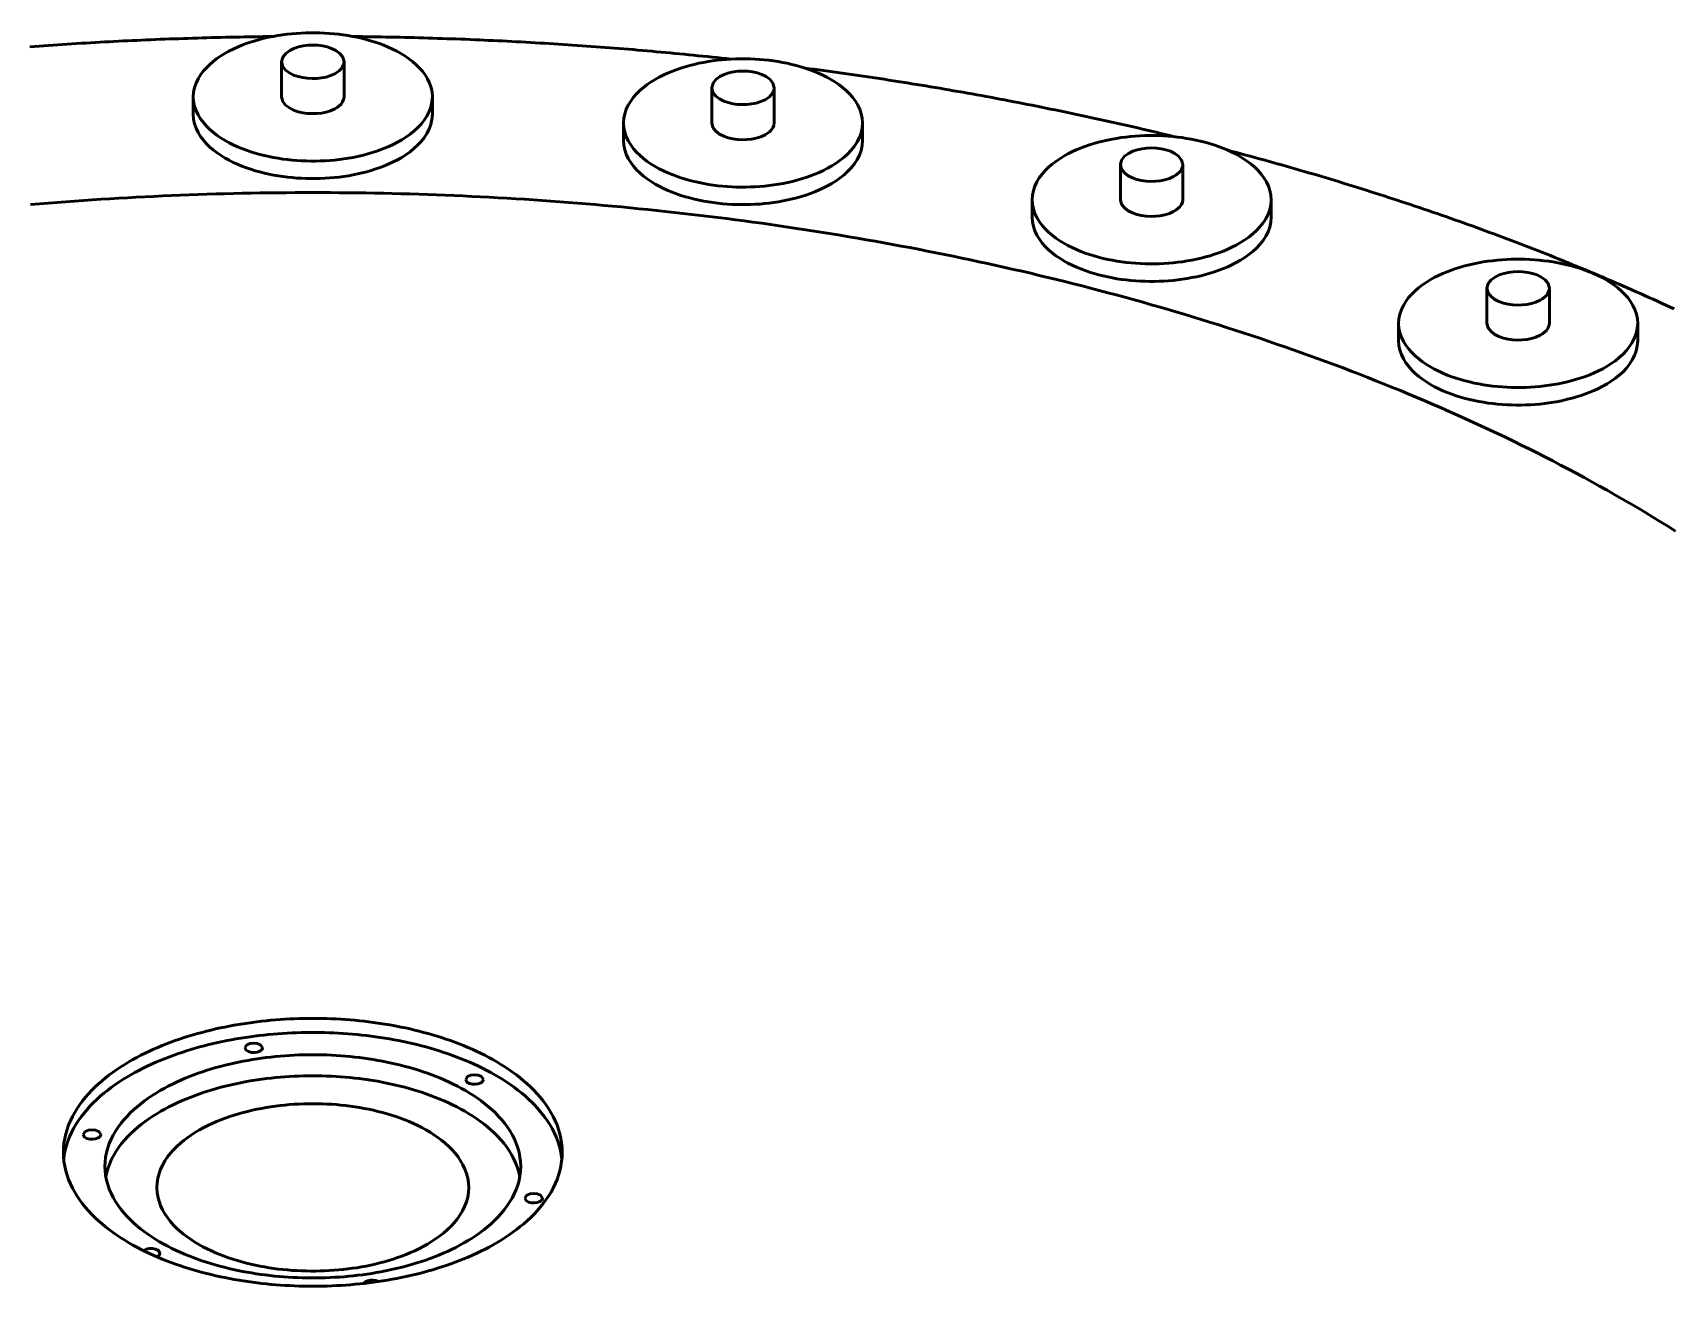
# Model space of a CAD drawing. Header units: millimetres. Extents: x 0 to 841, y 0 to 594.
# Drawn here: x 729.76 to 772.11, y 277.6 to 310 of the extents above; entities that cross this region are included whole.
import ezdxf

# ---------------------------------------------------------------- set-up
doc = ezdxf.new("R2010")
doc.units = ezdxf.units.MM
doc.layers.add('VIS', color=7, linetype='CONTINUOUS', lineweight=50)

msp = doc.modelspace()

# ---------------------------------------------------------------- linework, layer by layer
at = {"layer": 'VIS'}
for points in [[(735.953, 309.907), (735.832, 309.905), (735.712, 309.904), (735.591, 309.902), (735.47, 309.901), (735.35, 309.899), (735.229, 309.897), (735.108, 309.894), (734.988, 309.892), (734.867, 309.89), (734.746, 309.887), (734.626, 309.884), (734.505, 309.881), (734.384, 309.878), (734.264, 309.875), (734.143, 309.871), (734.022, 309.868), (733.902, 309.864), (733.781, 309.86), (733.661, 309.857), (733.54, 309.852), (733.419, 309.848), (733.299, 309.844), (733.178, 309.839), (733.058, 309.835), (732.937, 309.83), (732.816, 309.825), (732.696, 309.82), (732.575, 309.814), (732.455, 309.809), (732.334, 309.803), (732.214, 309.798), (732.093, 309.792), (731.973, 309.786), (731.852, 309.78), (731.732, 309.773), (731.611, 309.767), (731.491, 309.76), (731.37, 309.753), (731.25, 309.747), (731.129, 309.74), (731.009, 309.732), (730.888, 309.725), (730.768, 309.718), (730.647, 309.71), (730.527, 309.702), (730.406, 309.694), (730.286, 309.686), (730.166, 309.678), (730.045, 309.67), (729.925, 309.661), (729.805, 309.652), (729.684, 309.644)], [(740.09, 308.346), (740.081, 308.467), (740.057, 308.586), (740.018, 308.7), (739.967, 308.81), (739.904, 308.913), (739.831, 309.01), (739.751, 309.101), (739.665, 309.186), (739.573, 309.264), (739.477, 309.338), (739.377, 309.406), (739.273, 309.469), (739.168, 309.528), (739.059, 309.583), (738.949, 309.633), (738.838, 309.68), (738.724, 309.723), (738.61, 309.762), (738.494, 309.798), (738.378, 309.831), (738.26, 309.861), (738.142, 309.887), (738.024, 309.911), (737.904, 309.932), (737.785, 309.951), (737.665, 309.966), (737.544, 309.979), (737.423, 309.989), (737.303, 309.997), (737.182, 310.002), (737.061, 310.005), (736.939, 310.005), (736.818, 310.002), (736.697, 309.997), (736.577, 309.989), (736.456, 309.979), (736.335, 309.966), (736.215, 309.951), (736.096, 309.932), (735.976, 309.911), (735.858, 309.887), (735.74, 309.861), (735.622, 309.831), (735.506, 309.798), (735.39, 309.762), (735.276, 309.723), (735.162, 309.68), (735.051, 309.633), (734.941, 309.583), (734.832, 309.528), (734.727, 309.469), (734.623, 309.406), (734.523, 309.338), (734.427, 309.264), (734.335, 309.186), (734.249, 309.101), (734.169, 309.01), (734.096, 308.913), (734.033, 308.81), (733.982, 308.7), (733.943, 308.586), (733.919, 308.467), (733.91, 308.346)], [(737.806, 309.253), (737.775, 309.372), (737.698, 309.469), (737.598, 309.543), (737.487, 309.598), (737.369, 309.638), (737.248, 309.665), (737.124, 309.68), (737, 309.686), (736.876, 309.68), (736.752, 309.665), (736.631, 309.638), (736.513, 309.598), (736.402, 309.543), (736.302, 309.469), (736.225, 309.372), (736.194, 309.253)], [(747.801, 309.323), (747.681, 309.337), (747.561, 309.35), (747.441, 309.362), (747.321, 309.375), (747.201, 309.388), (747.081, 309.4), (746.961, 309.412), (746.84, 309.424), (746.72, 309.436), (746.6, 309.448), (746.48, 309.46), (746.36, 309.471), (746.24, 309.483), (746.12, 309.494), (746, 309.505), (745.879, 309.516), (745.759, 309.526), (745.639, 309.537), (745.519, 309.547), (745.398, 309.558), (745.278, 309.568), (745.158, 309.578), (745.038, 309.588), (744.917, 309.597), (744.797, 309.607), (744.677, 309.616), (744.556, 309.626), (744.436, 309.635), (744.316, 309.644), (744.195, 309.652), (744.075, 309.661), (743.955, 309.67), (743.834, 309.678), (743.714, 309.686), (743.594, 309.694), (743.473, 309.702), (743.353, 309.71), (743.232, 309.718), (743.112, 309.725), (742.991, 309.732), (742.871, 309.74), (742.75, 309.747), (742.63, 309.753), (742.509, 309.76), (742.389, 309.767), (742.268, 309.773), (742.148, 309.78), (742.027, 309.786), (741.907, 309.792), (741.786, 309.798), (741.666, 309.803), (741.545, 309.809), (741.425, 309.814), (741.304, 309.82), (741.184, 309.825), (741.063, 309.83), (740.942, 309.835), (740.822, 309.839), (740.701, 309.844), (740.581, 309.848), (740.46, 309.852), (740.339, 309.857), (740.219, 309.86), (740.098, 309.864), (739.978, 309.868), (739.857, 309.871), (739.736, 309.875), (739.616, 309.878), (739.495, 309.881), (739.374, 309.884), (739.254, 309.887), (739.133, 309.89), (739.012, 309.892), (738.892, 309.894), (738.771, 309.897), (738.65, 309.899), (738.53, 309.901), (738.409, 309.902), (738.288, 309.904), (738.168, 309.905), (738.047, 309.907)], [(736.194, 309.253), (736.224, 309.136), (736.298, 309.04), (736.395, 308.967), (736.504, 308.912), (736.619, 308.871), (736.738, 308.844), (736.858, 308.827), (736.98, 308.82), (737.102, 308.824), (737.223, 308.837), (737.342, 308.861), (737.459, 308.897), (737.57, 308.947)], [(736.194, 309.253), (736.194, 308.346)], [(737.57, 308.947), (737.628, 308.982), (737.682, 309.022), (737.73, 309.069), (737.77, 309.124), (737.796, 309.186), (737.806, 309.253)], [(737.806, 309.253), (737.806, 308.346)], [(751.209, 307.674), (751.201, 307.794), (751.177, 307.913), (751.138, 308.027), (751.086, 308.137), (751.023, 308.24), (750.951, 308.337), (750.871, 308.428), (750.784, 308.513), (750.693, 308.592), (750.596, 308.665), (750.496, 308.733), (750.393, 308.797), (750.287, 308.856), (750.179, 308.91), (750.069, 308.96), (749.957, 309.007), (749.844, 309.05), (749.729, 309.089), (749.614, 309.125), (749.497, 309.158), (749.38, 309.188), (749.262, 309.215), (749.143, 309.239), (749.024, 309.26), (748.904, 309.278), (748.784, 309.294), (748.664, 309.306), (748.543, 309.317), (748.422, 309.324), (748.301, 309.329), (748.18, 309.332), (748.059, 309.332), (747.938, 309.329), (747.817, 309.324), (747.696, 309.317), (747.575, 309.306), (747.455, 309.294), (747.335, 309.278), (747.215, 309.26), (747.096, 309.239), (746.977, 309.215), (746.859, 309.188), (746.742, 309.158), (746.625, 309.125), (746.51, 309.089), (746.395, 309.05), (746.282, 309.007), (746.17, 308.96), (746.06, 308.91), (745.952, 308.856), (745.846, 308.797), (745.743, 308.733), (745.643, 308.665), (745.546, 308.592), (745.455, 308.513), (745.368, 308.428), (745.288, 308.337), (745.216, 308.24), (745.153, 308.137), (745.101, 308.027), (745.062, 307.913), (745.038, 307.794), (745.03, 307.674)], [(748.925, 308.58), (748.894, 308.699), (748.818, 308.796), (748.718, 308.87), (748.606, 308.925), (748.488, 308.965), (748.367, 308.992), (748.244, 309.008), (748.119, 309.013), (747.995, 309.008), (747.872, 308.992), (747.751, 308.965), (747.633, 308.925), (747.521, 308.87), (747.421, 308.796), (747.345, 308.699), (747.314, 308.58)], [(759.271, 307.318), (759.153, 307.346), (759.035, 307.375), (758.916, 307.403), (758.798, 307.432), (758.68, 307.46), (758.562, 307.488), (758.444, 307.515), (758.325, 307.543), (758.207, 307.57), (758.089, 307.598), (757.97, 307.625), (757.852, 307.651), (757.733, 307.678), (757.615, 307.705), (757.496, 307.731), (757.377, 307.757), (757.259, 307.783), (757.14, 307.809), (757.021, 307.835), (756.903, 307.86), (756.784, 307.886), (756.665, 307.911), (756.546, 307.936), (756.427, 307.961), (756.308, 307.985), (756.189, 308.01), (756.07, 308.034), (755.951, 308.058), (755.832, 308.082), (755.713, 308.106), (755.594, 308.13), (755.475, 308.153), (755.355, 308.177), (755.236, 308.2), (755.117, 308.223), (754.998, 308.246), (754.878, 308.269), (754.759, 308.291), (754.639, 308.313), (754.52, 308.336), (754.401, 308.358), (754.281, 308.38), (754.162, 308.401), (754.042, 308.423), (753.922, 308.444), (753.803, 308.465), (753.683, 308.487), (753.563, 308.507), (753.444, 308.528), (753.324, 308.549), (753.204, 308.569), (753.085, 308.589), (752.965, 308.61), (752.845, 308.629), (752.725, 308.649), (752.605, 308.669), (752.485, 308.688), (752.365, 308.708), (752.245, 308.727), (752.125, 308.746), (752.005, 308.765), (751.885, 308.783), (751.765, 308.802), (751.645, 308.82), (751.525, 308.838), (751.405, 308.856), (751.285, 308.874), (751.165, 308.892), (751.044, 308.909), (750.924, 308.927), (750.804, 308.944), (750.684, 308.961), (750.563, 308.978), (750.443, 308.995), (750.323, 309.011), (750.202, 309.028), (750.082, 309.044), (749.962, 309.06), (749.841, 309.076), (749.721, 309.092)], [(733.91, 308.346), (733.919, 308.225), (733.943, 308.106), (733.982, 307.991), (734.034, 307.882), (734.097, 307.778), (734.17, 307.681), (734.251, 307.59), (734.337, 307.505), (734.43, 307.426), (734.526, 307.352), (734.627, 307.284), (734.731, 307.221), (734.837, 307.162), (734.945, 307.107), (735.056, 307.057), (735.168, 307.01), (735.282, 306.968), (735.397, 306.928), (735.513, 306.892), (735.63, 306.86), (735.748, 306.83), (735.866, 306.803), (735.985, 306.779), (736.105, 306.759), (736.225, 306.74), (736.345, 306.725), (736.466, 306.712), (736.587, 306.702), (736.709, 306.695), (736.83, 306.69), (736.951, 306.688), (737.073, 306.688), (737.194, 306.691), (737.316, 306.696), (737.437, 306.704), (737.558, 306.715), (737.679, 306.728), (737.799, 306.744), (737.919, 306.763), (738.039, 306.784), (738.158, 306.808), (738.276, 306.836), (738.394, 306.866), (738.511, 306.899), (738.626, 306.936), (738.741, 306.976), (738.854, 307.019), (738.966, 307.067), (739.077, 307.118), (739.185, 307.173)], [(733.91, 308.346), (733.91, 307.893)], [(736.194, 308.346), (736.224, 308.229), (736.298, 308.133), (736.395, 308.06), (736.504, 308.005), (736.619, 307.965), (736.738, 307.937), (736.858, 307.92), (736.98, 307.914), (737.102, 307.917), (737.223, 307.93), (737.342, 307.954), (737.459, 307.99), (737.57, 308.04)], [(737.57, 308.04), (737.628, 308.075), (737.682, 308.116), (737.73, 308.163), (737.77, 308.218), (737.796, 308.28), (737.806, 308.346)], [(739.185, 307.173), (739.297, 307.237), (739.407, 307.306), (739.513, 307.381), (739.614, 307.462), (739.71, 307.549), (739.799, 307.643), (739.879, 307.745), (739.95, 307.853), (740.009, 307.969), (740.053, 308.091), (740.08, 308.217), (740.09, 308.346)], [(740.09, 308.346), (740.09, 307.893)], [(747.314, 308.58), (747.343, 308.463), (747.418, 308.367), (747.515, 308.294), (747.624, 308.239), (747.739, 308.199), (747.857, 308.171), (747.978, 308.154), (748.1, 308.148), (748.221, 308.151), (748.342, 308.164), (748.462, 308.188), (748.578, 308.224), (748.689, 308.274)], [(747.314, 308.58), (747.314, 307.674)], [(748.689, 308.274), (748.747, 308.309), (748.801, 308.349), (748.85, 308.397), (748.889, 308.452), (748.916, 308.513), (748.925, 308.58)], [(748.925, 308.58), (748.925, 307.674)], [(733.91, 307.893), (733.919, 307.772), (733.943, 307.653), (733.982, 307.538), (734.034, 307.428), (734.097, 307.325), (734.17, 307.227), (734.251, 307.136), (734.337, 307.051), (734.43, 306.972), (734.526, 306.899), (734.627, 306.831), (734.731, 306.767), (734.837, 306.709), (734.945, 306.654), (735.056, 306.604), (735.168, 306.557), (735.282, 306.514), (735.397, 306.475), (735.513, 306.439), (735.63, 306.406), (735.748, 306.377), (735.866, 306.35), (735.985, 306.326), (736.105, 306.305), (736.225, 306.287), (736.345, 306.272), (736.466, 306.259), (736.587, 306.249), (736.709, 306.242), (736.83, 306.237), (736.951, 306.234), (737.073, 306.235), (737.194, 306.237), (737.316, 306.243), (737.437, 306.251), (737.558, 306.261), (737.679, 306.275), (737.799, 306.291), (737.919, 306.309), (738.039, 306.331), (738.158, 306.355), (738.276, 306.382), (738.394, 306.413), (738.511, 306.446), (738.626, 306.483), (738.741, 306.523), (738.854, 306.566), (738.966, 306.613), (739.077, 306.665), (739.185, 306.72)], [(739.185, 306.72), (739.297, 306.784), (739.407, 306.853), (739.513, 306.928), (739.614, 307.009), (739.71, 307.096), (739.799, 307.19), (739.879, 307.291), (739.95, 307.4), (740.009, 307.516), (740.053, 307.637), (740.08, 307.764), (740.09, 307.893)], [(745.03, 307.674), (745.038, 307.552), (745.062, 307.433), (745.101, 307.319), (745.154, 307.209), (745.217, 307.105), (745.29, 307.008), (745.37, 306.917), (745.457, 306.832), (745.549, 306.753), (745.646, 306.68), (745.746, 306.611), (745.85, 306.548), (745.956, 306.489), (746.065, 306.435), (746.175, 306.384), (746.288, 306.338), (746.401, 306.295), (746.516, 306.256), (746.632, 306.22), (746.749, 306.187), (746.867, 306.157), (746.986, 306.131), (747.105, 306.107), (747.224, 306.086), (747.344, 306.068), (747.465, 306.052), (747.586, 306.04), (747.707, 306.03), (747.828, 306.022), (747.949, 306.017), (748.071, 306.015), (748.192, 306.015), (748.314, 306.018), (748.435, 306.023), (748.556, 306.031), (748.677, 306.042), (748.798, 306.055), (748.919, 306.071), (749.039, 306.09), (749.158, 306.111), (749.277, 306.136), (749.396, 306.163), (749.513, 306.193), (749.63, 306.227), (749.746, 306.263), (749.861, 306.303), (749.974, 306.347), (750.086, 306.394), (750.196, 306.445), (750.304, 306.501)], [(745.03, 307.674), (745.03, 307.22)], [(747.314, 307.674), (747.343, 307.557), (747.418, 307.461), (747.515, 307.387), (747.624, 307.332), (747.739, 307.292), (747.857, 307.264), (747.978, 307.248), (748.1, 307.241), (748.221, 307.244), (748.342, 307.258), (748.462, 307.282), (748.578, 307.318), (748.689, 307.368)], [(748.689, 307.368), (748.747, 307.402), (748.801, 307.443), (748.85, 307.49), (748.889, 307.545), (748.916, 307.607), (748.925, 307.674)], [(750.304, 306.501), (750.417, 306.564), (750.526, 306.634), (750.632, 306.708), (750.733, 306.789), (750.829, 306.877), (750.918, 306.971), (750.999, 307.072), (751.07, 307.181), (751.128, 307.296), (751.172, 307.418), (751.2, 307.544), (751.209, 307.674)], [(751.209, 307.674), (751.209, 307.22)], [(745.03, 307.22), (745.038, 307.099), (745.062, 306.98), (745.101, 306.865), (745.154, 306.756), (745.217, 306.652), (745.29, 306.555), (745.37, 306.464), (745.457, 306.379), (745.549, 306.3), (745.646, 306.226), (745.746, 306.158), (745.85, 306.095), (745.956, 306.036), (746.065, 305.981), (746.175, 305.931), (746.288, 305.884), (746.401, 305.842), (746.516, 305.802), (746.632, 305.766), (746.749, 305.734), (746.867, 305.704), (746.986, 305.677), (747.105, 305.654), (747.224, 305.633), (747.344, 305.615), (747.465, 305.599), (747.586, 305.586), (747.707, 305.576), (747.828, 305.569), (747.949, 305.564), (748.071, 305.562), (748.192, 305.562), (748.314, 305.565), (748.435, 305.57), (748.556, 305.578), (748.677, 305.589), (748.798, 305.602), (748.919, 305.618), (749.039, 305.637), (749.158, 305.658), (749.277, 305.682), (749.396, 305.71), (749.513, 305.74), (749.63, 305.773), (749.746, 305.81), (749.861, 305.85), (749.974, 305.894), (750.086, 305.941), (750.196, 305.992), (750.304, 306.047)], [(750.304, 306.047), (750.417, 306.111), (750.526, 306.18), (750.632, 306.255), (750.733, 306.336), (750.829, 306.423), (750.918, 306.517), (750.999, 306.619), (751.07, 306.727), (751.128, 306.843), (751.172, 306.965), (751.2, 307.091), (751.209, 307.22)], [(761.771, 305.689), (761.763, 305.81), (761.739, 305.929), (761.7, 306.043), (761.648, 306.153), (761.585, 306.256), (761.513, 306.353), (761.433, 306.444), (761.346, 306.529), (761.254, 306.608), (761.158, 306.681), (761.058, 306.749), (760.955, 306.813), (760.849, 306.871), (760.741, 306.926), (760.631, 306.976), (760.519, 307.023), (760.406, 307.066), (760.291, 307.105), (760.176, 307.141), (760.059, 307.174), (759.942, 307.204), (759.824, 307.231), (759.705, 307.254), (759.586, 307.275), (759.466, 307.294), (759.346, 307.309), (759.226, 307.322), (759.105, 307.332), (758.984, 307.34), (758.863, 307.345), (758.742, 307.348), (758.621, 307.348), (758.5, 307.345), (758.379, 307.34), (758.258, 307.332), (758.137, 307.322), (758.017, 307.309), (757.897, 307.294), (757.777, 307.275), (757.658, 307.254), (757.539, 307.231), (757.421, 307.204), (757.304, 307.174), (757.187, 307.141), (757.072, 307.105), (756.957, 307.066), (756.844, 307.023), (756.732, 306.976), (756.622, 306.926), (756.514, 306.871), (756.408, 306.813), (756.305, 306.749), (756.205, 306.681), (756.108, 306.608), (756.017, 306.529), (755.93, 306.444), (755.85, 306.353), (755.778, 306.256), (755.715, 306.153), (755.663, 306.043), (755.624, 305.929), (755.6, 305.81), (755.592, 305.689)], [(759.487, 306.596), (759.456, 306.715), (759.379, 306.812), (759.28, 306.886), (759.168, 306.941), (759.05, 306.981), (758.929, 307.008), (758.806, 307.023), (758.681, 307.029), (758.557, 307.023), (758.434, 307.008), (758.312, 306.981), (758.195, 306.941), (758.083, 306.886), (757.983, 306.812), (757.907, 306.715), (757.875, 306.596)], [(772.19, 302.864), (772.081, 302.915), (771.972, 302.965), (771.863, 303.016), (771.754, 303.065), (771.644, 303.115), (771.535, 303.165), (771.425, 303.214), (771.315, 303.263), (771.205, 303.312), (771.095, 303.36), (770.985, 303.409), (770.875, 303.457), (770.765, 303.505), (770.654, 303.553), (770.544, 303.6), (770.434, 303.647), (770.323, 303.695), (770.212, 303.741), (770.101, 303.788), (769.99, 303.834), (769.879, 303.881), (769.768, 303.927), (769.657, 303.973), (769.546, 304.018), (769.435, 304.063), (769.323, 304.109), (769.212, 304.154), (769.1, 304.198), (768.988, 304.243), (768.877, 304.287), (768.765, 304.331), (768.653, 304.375), (768.541, 304.419), (768.429, 304.463), (768.317, 304.506), (768.205, 304.549), (768.092, 304.592), (767.98, 304.635), (767.867, 304.677), (767.755, 304.719), (767.642, 304.761), (767.529, 304.803), (767.417, 304.845), (767.304, 304.886), (767.191, 304.928), (767.078, 304.969), (766.965, 305.01), (766.852, 305.05), (766.739, 305.091), (766.625, 305.131), (766.512, 305.171), (766.399, 305.211), (766.285, 305.251), (766.172, 305.291), (766.058, 305.33), (765.944, 305.369), (765.83, 305.408), (765.717, 305.447), (765.603, 305.485), (765.489, 305.524), (765.375, 305.562), (765.261, 305.6), (765.147, 305.638), (765.032, 305.675), (764.918, 305.713), (764.804, 305.75), (764.689, 305.787), (764.575, 305.824), (764.461, 305.86), (764.346, 305.897), (764.231, 305.933), (764.117, 305.969), (764.002, 306.005), (763.887, 306.041), (763.772, 306.076), (763.657, 306.112), (763.542, 306.147), (763.427, 306.182), (763.312, 306.217), (763.197, 306.251), (763.082, 306.286), (762.967, 306.32), (762.851, 306.354), (762.736, 306.388), (762.621, 306.422), (762.505, 306.455), (762.39, 306.488), (762.274, 306.522), (762.158, 306.555), (762.043, 306.587), (761.927, 306.62), (761.811, 306.653), (761.696, 306.685), (761.58, 306.717), (761.464, 306.749), (761.348, 306.781), (761.232, 306.812), (761.116, 306.844), (761, 306.875), (760.883, 306.906), (760.767, 306.937), (760.651, 306.967)], [(757.875, 306.596), (757.905, 306.479), (757.98, 306.383), (758.077, 306.31), (758.185, 306.255), (758.3, 306.215), (758.419, 306.187), (758.54, 306.17), (758.661, 306.163), (758.783, 306.167), (758.904, 306.18), (759.024, 306.204), (759.14, 306.24), (759.251, 306.29)], [(757.875, 306.596), (757.875, 305.689)], [(759.251, 306.29), (759.309, 306.325), (759.363, 306.365), (759.411, 306.413), (759.451, 306.467), (759.478, 306.529), (759.487, 306.596)], [(759.487, 306.596), (759.487, 305.689)], [(772.22, 297.125), (772.027, 297.246), (771.833, 297.366), (771.638, 297.485), (771.443, 297.603), (771.247, 297.72), (771.05, 297.836), (770.853, 297.951), (770.655, 298.064), (770.457, 298.177), (770.258, 298.288), (770.058, 298.399), (769.858, 298.508), (769.657, 298.617), (769.455, 298.724), (769.253, 298.83), (769.051, 298.936), (768.848, 299.04), (768.645, 299.143), (768.441, 299.246), (768.236, 299.347), (768.031, 299.447), (767.826, 299.547), (767.62, 299.645), (767.413, 299.742), (767.207, 299.839), (766.999, 299.934), (766.792, 300.029), (766.584, 300.123), (766.375, 300.215), (766.166, 300.307), (765.957, 300.398), (765.747, 300.488), (765.537, 300.577), (765.327, 300.665), (765.116, 300.753), (764.905, 300.839), (764.693, 300.925), (764.481, 301.009), (764.269, 301.093), (764.056, 301.176), (763.843, 301.258), (763.63, 301.339), (763.416, 301.42), (763.203, 301.499), (762.988, 301.578), (762.774, 301.656), (762.559, 301.733), (762.344, 301.809), (762.128, 301.885), (761.913, 301.959), (761.697, 302.033), (761.481, 302.106), (761.264, 302.178), (761.047, 302.249), (760.83, 302.32), (760.613, 302.39), (760.396, 302.459), (760.178, 302.527), (759.96, 302.594), (759.742, 302.661), (759.523, 302.727), (759.304, 302.792), (759.085, 302.856), (758.866, 302.92), (758.647, 302.983), (758.427, 303.045), (758.207, 303.106), (757.987, 303.167), (757.767, 303.227), (757.547, 303.286), (757.326, 303.344), (757.105, 303.402), (756.884, 303.459), (756.663, 303.515), (756.442, 303.571), (756.22, 303.626), (755.999, 303.68), (755.777, 303.733), (755.555, 303.786), (755.332, 303.838), (755.11, 303.889), (754.888, 303.939), (754.665, 303.989), (754.442, 304.038), (754.219, 304.087), (753.996, 304.134), (753.773, 304.182), (753.549, 304.228), (753.326, 304.274), (753.102, 304.319), (752.878, 304.363), (752.654, 304.407), (752.43, 304.45), (752.206, 304.492), (751.981, 304.533), (751.757, 304.574), (751.532, 304.615), (751.307, 304.654), (751.082, 304.693), (750.858, 304.732), (750.632, 304.769), (750.407, 304.806), (750.182, 304.843), (749.957, 304.878), (749.731, 304.913), (749.505, 304.948), (749.28, 304.981), (749.054, 305.015), (748.828, 305.047), (748.602, 305.079), (748.376, 305.11), (748.15, 305.14), (747.924, 305.17), (747.697, 305.2), (747.471, 305.228), (747.244, 305.256), (747.018, 305.283), (746.791, 305.31), (746.564, 305.336), (746.338, 305.362), (746.111, 305.387), (745.884, 305.411), (745.657, 305.434), (745.43, 305.457), (745.203, 305.48), (744.976, 305.501), (744.748, 305.522), (744.521, 305.543), (744.294, 305.563), (744.066, 305.582), (743.839, 305.6), (743.611, 305.618), (743.384, 305.636), (743.156, 305.652), (742.929, 305.668), (742.701, 305.684), (742.473, 305.699), (742.245, 305.713), (742.018, 305.727), (741.79, 305.74), (741.562, 305.752), (741.334, 305.764), (741.106, 305.775), (740.878, 305.786), (740.65, 305.796), (740.422, 305.805), (740.194, 305.814), (739.966, 305.822), (739.738, 305.83), (739.51, 305.837), (739.282, 305.843), (739.054, 305.849), (738.826, 305.854), (738.597, 305.859), (738.369, 305.863), (738.141, 305.866), (737.913, 305.869), (737.685, 305.871), (737.456, 305.872), (737.228, 305.873), (737, 305.874), (736.772, 305.873), (736.544, 305.872), (736.315, 305.871), (736.087, 305.869), (735.859, 305.866), (735.631, 305.863), (735.403, 305.859), (735.174, 305.854), (734.946, 305.849), (734.718, 305.843), (734.49, 305.837), (734.262, 305.83), (734.034, 305.822), (733.806, 305.814), (733.578, 305.805), (733.35, 305.796), (733.122, 305.786), (732.894, 305.775), (732.666, 305.764), (732.438, 305.752), (732.21, 305.74), (731.982, 305.727), (731.755, 305.713), (731.527, 305.699), (731.299, 305.684), (731.071, 305.668), (730.844, 305.652), (730.616, 305.636), (730.389, 305.618), (730.161, 305.6), (729.934, 305.582), (729.706, 305.563)], [(772.22, 297.125), (772.027, 297.246), (771.833, 297.366), (771.638, 297.485), (771.443, 297.603), (771.247, 297.72), (771.05, 297.836), (770.853, 297.951), (770.655, 298.064), (770.457, 298.177), (770.258, 298.288), (770.058, 298.399), (769.858, 298.508), (769.657, 298.617), (769.455, 298.724), (769.253, 298.83), (769.051, 298.936), (768.848, 299.04), (768.645, 299.143), (768.441, 299.246), (768.236, 299.347), (768.031, 299.447), (767.826, 299.547), (767.62, 299.645), (767.413, 299.742), (767.207, 299.839), (766.999, 299.934), (766.792, 300.029), (766.584, 300.123), (766.375, 300.215), (766.166, 300.307), (765.957, 300.398), (765.747, 300.488), (765.537, 300.577), (765.327, 300.665), (765.116, 300.753), (764.905, 300.839), (764.693, 300.925), (764.481, 301.009), (764.269, 301.093), (764.056, 301.176), (763.843, 301.258), (763.63, 301.339), (763.416, 301.42), (763.203, 301.499), (762.988, 301.578), (762.774, 301.656), (762.559, 301.733), (762.344, 301.809), (762.128, 301.885), (761.913, 301.959), (761.697, 302.033), (761.481, 302.106), (761.264, 302.178), (761.047, 302.249), (760.83, 302.32), (760.613, 302.39), (760.396, 302.459), (760.178, 302.527), (759.96, 302.594), (759.742, 302.661), (759.523, 302.727), (759.304, 302.792), (759.085, 302.856), (758.866, 302.92), (758.647, 302.983), (758.427, 303.045), (758.207, 303.106), (757.987, 303.167), (757.767, 303.227), (757.547, 303.286), (757.326, 303.344), (757.105, 303.402), (756.884, 303.459), (756.663, 303.515), (756.442, 303.571), (756.22, 303.626), (755.999, 303.68), (755.777, 303.733), (755.555, 303.786), (755.332, 303.838), (755.11, 303.889), (754.888, 303.939), (754.665, 303.989), (754.442, 304.038), (754.219, 304.087), (753.996, 304.134), (753.773, 304.182), (753.549, 304.228), (753.326, 304.274), (753.102, 304.319), (752.878, 304.363), (752.654, 304.407), (752.43, 304.45), (752.206, 304.492), (751.981, 304.533), (751.757, 304.574), (751.532, 304.615), (751.307, 304.654), (751.082, 304.693), (750.858, 304.732), (750.632, 304.769), (750.407, 304.806), (750.182, 304.843), (749.957, 304.878), (749.731, 304.913), (749.505, 304.948), (749.28, 304.981), (749.054, 305.015), (748.828, 305.047), (748.602, 305.079), (748.376, 305.11), (748.15, 305.14), (747.924, 305.17), (747.697, 305.2), (747.471, 305.228), (747.244, 305.256), (747.018, 305.283), (746.791, 305.31), (746.564, 305.336), (746.338, 305.362), (746.111, 305.387), (745.884, 305.411), (745.657, 305.434), (745.43, 305.457), (745.203, 305.48), (744.976, 305.501), (744.748, 305.522), (744.521, 305.543), (744.294, 305.563), (744.066, 305.582), (743.839, 305.6), (743.611, 305.618), (743.384, 305.636), (743.156, 305.652), (742.929, 305.668), (742.701, 305.684), (742.473, 305.699), (742.245, 305.713), (742.018, 305.727), (741.79, 305.74), (741.562, 305.752), (741.334, 305.764), (741.106, 305.775), (740.878, 305.786), (740.65, 305.796), (740.422, 305.805), (740.194, 305.814), (739.966, 305.822), (739.738, 305.83), (739.51, 305.837), (739.282, 305.843), (739.054, 305.849), (738.826, 305.854), (738.597, 305.859), (738.369, 305.863), (738.141, 305.866), (737.913, 305.869), (737.685, 305.871), (737.456, 305.872), (737.228, 305.873), (737, 305.874), (736.772, 305.873), (736.544, 305.872), (736.315, 305.871), (736.087, 305.869), (735.859, 305.866), (735.631, 305.863), (735.403, 305.859), (735.174, 305.854), (734.946, 305.849), (734.718, 305.843), (734.49, 305.837), (734.262, 305.83), (734.034, 305.822), (733.806, 305.814), (733.578, 305.805), (733.35, 305.796), (733.122, 305.786), (732.894, 305.775), (732.666, 305.764), (732.438, 305.752), (732.21, 305.74), (731.982, 305.727), (731.755, 305.713), (731.527, 305.699), (731.299, 305.684), (731.071, 305.668), (730.844, 305.652), (730.616, 305.636), (730.389, 305.618), (730.161, 305.6), (729.934, 305.582), (729.706, 305.563)], [(755.592, 305.689), (755.6, 305.568), (755.624, 305.449), (755.663, 305.334), (755.716, 305.225), (755.779, 305.121), (755.851, 305.024), (755.932, 304.933), (756.019, 304.848), (756.111, 304.769), (756.208, 304.695), (756.308, 304.627), (756.412, 304.564), (756.518, 304.505), (756.627, 304.45), (756.737, 304.4), (756.85, 304.354), (756.963, 304.311), (757.078, 304.271), (757.194, 304.235), (757.311, 304.203), (757.429, 304.173), (757.547, 304.146), (757.667, 304.123), (757.786, 304.102), (757.906, 304.084), (758.027, 304.068), (758.148, 304.055), (758.269, 304.045), (758.39, 304.038), (758.511, 304.033), (758.633, 304.031), (758.754, 304.031), (758.876, 304.034), (758.997, 304.039), (759.118, 304.047), (759.239, 304.058), (759.36, 304.071), (759.481, 304.087), (759.601, 304.106), (759.72, 304.127), (759.839, 304.151), (759.958, 304.179), (760.075, 304.209), (760.192, 304.242), (760.308, 304.279), (760.422, 304.319), (760.536, 304.363), (760.648, 304.41), (760.758, 304.461), (760.866, 304.516)], [(755.592, 305.689), (755.592, 305.236)], [(757.875, 305.689), (757.905, 305.572), (757.98, 305.476), (758.077, 305.403), (758.185, 305.348), (758.3, 305.308), (758.419, 305.28), (758.54, 305.263), (758.661, 305.257), (758.783, 305.26), (758.904, 305.273), (759.024, 305.298), (759.14, 305.334), (759.251, 305.383)], [(759.251, 305.383), (759.309, 305.418), (759.363, 305.459), (759.411, 305.506), (759.451, 305.561), (759.478, 305.623), (759.487, 305.689)], [(760.866, 304.516), (760.979, 304.58), (761.088, 304.649), (761.194, 304.724), (761.295, 304.805), (761.391, 304.892), (761.48, 304.987), (761.561, 305.088), (761.631, 305.196), (761.69, 305.312), (761.734, 305.434), (761.762, 305.56), (761.771, 305.689)], [(761.771, 305.689), (761.771, 305.236)], [(755.592, 305.236), (755.6, 305.115), (755.624, 304.996), (755.663, 304.881), (755.716, 304.771), (755.779, 304.668), (755.851, 304.57), (755.932, 304.479), (756.019, 304.395), (756.111, 304.316), (756.208, 304.242), (756.308, 304.174), (756.412, 304.11), (756.518, 304.052), (756.627, 303.997), (756.737, 303.947), (756.85, 303.9), (756.963, 303.857), (757.078, 303.818), (757.194, 303.782), (757.311, 303.749), (757.429, 303.72), (757.547, 303.693), (757.667, 303.669), (757.786, 303.648), (757.906, 303.63), (758.027, 303.615), (758.148, 303.602), (758.269, 303.592), (758.39, 303.585), (758.511, 303.58), (758.633, 303.577), (758.754, 303.578), (758.876, 303.581), (758.997, 303.586), (759.118, 303.594), (759.239, 303.604), (759.36, 303.618), (759.481, 303.634), (759.601, 303.652), (759.72, 303.674), (759.839, 303.698), (759.958, 303.725), (760.075, 303.756), (760.192, 303.789), (760.308, 303.826), (760.422, 303.866), (760.536, 303.909), (760.648, 303.957), (760.758, 304.008), (760.866, 304.063)], [(760.866, 304.063), (760.979, 304.127), (761.088, 304.196), (761.194, 304.271), (761.295, 304.352), (761.391, 304.439), (761.48, 304.533), (761.561, 304.635), (761.631, 304.743), (761.69, 304.859), (761.734, 304.98), (761.762, 305.107), (761.771, 305.236)], [(771.246, 302.493), (771.238, 302.614), (771.213, 302.732), (771.175, 302.847), (771.123, 302.956), (771.06, 303.06), (770.988, 303.157), (770.907, 303.248), (770.821, 303.332), (770.729, 303.411), (770.633, 303.485), (770.533, 303.553), (770.43, 303.616), (770.324, 303.675), (770.216, 303.729), (770.106, 303.78), (769.994, 303.826), (769.881, 303.869), (769.766, 303.909), (769.65, 303.945), (769.534, 303.978), (769.416, 304.007), (769.298, 304.034), (769.18, 304.058), (769.06, 304.079), (768.941, 304.097), (768.821, 304.113), (768.7, 304.126), (768.58, 304.136), (768.459, 304.144), (768.338, 304.149), (768.217, 304.151), (768.096, 304.151), (767.975, 304.149), (767.854, 304.144), (767.733, 304.136), (767.612, 304.126), (767.492, 304.113), (767.372, 304.097), (767.252, 304.079), (767.133, 304.058), (767.014, 304.034), (766.896, 304.007), (766.778, 303.978), (766.662, 303.945), (766.546, 303.909), (766.432, 303.869), (766.319, 303.826), (766.207, 303.78), (766.097, 303.729), (765.988, 303.675), (765.883, 303.616), (765.779, 303.553), (765.679, 303.485), (765.583, 303.411), (765.491, 303.332), (765.405, 303.248), (765.325, 303.157), (765.252, 303.06), (765.19, 302.956), (765.138, 302.847), (765.099, 302.732), (765.075, 302.614), (765.067, 302.493)], [(768.962, 303.4), (768.931, 303.519), (768.854, 303.616), (768.754, 303.69), (768.643, 303.745), (768.525, 303.784), (768.404, 303.811), (768.28, 303.827), (768.156, 303.832), (768.032, 303.827), (767.909, 303.811), (767.787, 303.784), (767.669, 303.745), (767.558, 303.69), (767.458, 303.616), (767.381, 303.519), (767.35, 303.4)], [(767.35, 303.4), (767.38, 303.283), (767.454, 303.187), (767.552, 303.113), (767.66, 303.058), (767.775, 303.018), (767.894, 302.99), (768.014, 302.974), (768.136, 302.967), (768.258, 302.97), (768.379, 302.984), (768.498, 303.008), (768.615, 303.044), (768.726, 303.094)], [(767.35, 303.4), (767.35, 302.493)], [(768.726, 303.094), (768.784, 303.128), (768.838, 303.169), (768.886, 303.216), (768.926, 303.271), (768.952, 303.333), (768.962, 303.4)], [(768.962, 303.4), (768.962, 302.493)], [(765.067, 302.493), (765.075, 302.372), (765.099, 302.253), (765.138, 302.138), (765.19, 302.028), (765.254, 301.925), (765.326, 301.827), (765.407, 301.736), (765.494, 301.652), (765.586, 301.573), (765.683, 301.499), (765.783, 301.431), (765.887, 301.367), (765.993, 301.309), (766.102, 301.254), (766.212, 301.204), (766.324, 301.157), (766.438, 301.114), (766.553, 301.075), (766.669, 301.039), (766.786, 301.006), (766.904, 300.977), (767.022, 300.95), (767.141, 300.926), (767.261, 300.905), (767.381, 300.887), (767.502, 300.872), (767.622, 300.859), (767.743, 300.849), (767.865, 300.842), (767.986, 300.837), (768.108, 300.834), (768.229, 300.835), (768.35, 300.837), (768.472, 300.843), (768.593, 300.851), (768.714, 300.861), (768.835, 300.875), (768.955, 300.891), (769.075, 300.909), (769.195, 300.931), (769.314, 300.955), (769.432, 300.982), (769.55, 301.013), (769.667, 301.046), (769.783, 301.083), (769.897, 301.123), (770.011, 301.166), (770.122, 301.214), (770.233, 301.265), (770.341, 301.32)], [(765.067, 302.493), (765.067, 302.04)], [(767.35, 302.493), (767.38, 302.376), (767.454, 302.28), (767.552, 302.207), (767.66, 302.152), (767.775, 302.112), (767.894, 302.084), (768.014, 302.067), (768.136, 302.06), (768.258, 302.064), (768.379, 302.077), (768.498, 302.101), (768.615, 302.137), (768.726, 302.187)], [(768.726, 302.187), (768.784, 302.222), (768.838, 302.262), (768.886, 302.31), (768.926, 302.364), (768.952, 302.426), (768.962, 302.493)], [(770.341, 301.32), (770.454, 301.384), (770.563, 301.453), (770.669, 301.528), (770.77, 301.609), (770.866, 301.696), (770.955, 301.79), (771.035, 301.892), (771.106, 302), (771.165, 302.116), (771.209, 302.237), (771.236, 302.364), (771.246, 302.493)], [(771.246, 302.493), (771.246, 302.04)], [(765.067, 302.04), (765.075, 301.919), (765.099, 301.8), (765.138, 301.685), (765.19, 301.575), (765.254, 301.471), (765.326, 301.374), (765.407, 301.283), (765.494, 301.198), (765.586, 301.119), (765.683, 301.046), (765.783, 300.978), (765.887, 300.914), (765.993, 300.855), (766.102, 300.801), (766.212, 300.75), (766.324, 300.704), (766.438, 300.661), (766.553, 300.622), (766.669, 300.586), (766.786, 300.553), (766.904, 300.523), (767.022, 300.497), (767.141, 300.473), (767.261, 300.452), (767.381, 300.434), (767.502, 300.419), (767.622, 300.406), (767.743, 300.396), (767.865, 300.388), (767.986, 300.383), (768.108, 300.381), (768.229, 300.381), (768.35, 300.384), (768.472, 300.39), (768.593, 300.398), (768.714, 300.408), (768.835, 300.421), (768.955, 300.437), (769.075, 300.456), (769.195, 300.477), (769.314, 300.502), (769.432, 300.529), (769.55, 300.559), (769.667, 300.593), (769.783, 300.629), (769.897, 300.669), (770.011, 300.713), (770.122, 300.76), (770.233, 300.811), (770.341, 300.867)], [(770.341, 300.867), (770.454, 300.931), (770.563, 301), (770.669, 301.075), (770.77, 301.155), (770.866, 301.243), (770.955, 301.337), (771.035, 301.438), (771.106, 301.547), (771.165, 301.662), (771.209, 301.784), (771.236, 301.911), (771.246, 302.04)], [(730.552, 281.064), (730.556, 281.184), (730.568, 281.305), (730.587, 281.424), (730.614, 281.541), (730.647, 281.657), (730.688, 281.771), (730.735, 281.882), (730.787, 281.99), (730.845, 282.096), (730.908, 282.199), (730.976, 282.299), (731.048, 282.395), (731.124, 282.489), (731.203, 282.58), (731.286, 282.668), (731.372, 282.753), (731.46, 282.835), (731.551, 282.914), (731.644, 282.991), (731.739, 283.065), (731.836, 283.137), (731.935, 283.206), (732.035, 283.273), (732.137, 283.337), (732.24, 283.399), (732.345, 283.459), (732.451, 283.517), (732.558, 283.573), (732.666, 283.627), (732.775, 283.679), (732.884, 283.729), (732.995, 283.777), (733.106, 283.823), (733.218, 283.868), (733.331, 283.911), (733.445, 283.952), (733.558, 283.991), (733.673, 284.029), (733.788, 284.066), (733.904, 284.1), (734.019, 284.134), (734.136, 284.165), (734.253, 284.196), (734.37, 284.225), (734.487, 284.252), (734.605, 284.278), (734.723, 284.303), (734.841, 284.326), (734.96, 284.348), (735.079, 284.369), (735.198, 284.388), (735.317, 284.406), (735.437, 284.422), (735.556, 284.438), (735.676, 284.452), (735.796, 284.465), (735.916, 284.476), (736.036, 284.487), (736.156, 284.496), (736.277, 284.504), (736.397, 284.511), (736.518, 284.516), (736.638, 284.52), (736.759, 284.523), (736.879, 284.525), (737, 284.526), (737.121, 284.525), (737.241, 284.523), (737.362, 284.52), (737.482, 284.516), (737.603, 284.511), (737.723, 284.504), (737.844, 284.496), (737.964, 284.487), (738.084, 284.476), (738.204, 284.465), (738.324, 284.452), (738.444, 284.438), (738.563, 284.422), (738.683, 284.406), (738.802, 284.388), (738.921, 284.369), (739.04, 284.348), (739.159, 284.326), (739.277, 284.303), (739.395, 284.278), (739.513, 284.252), (739.63, 284.225), (739.747, 284.196), (739.864, 284.165), (739.981, 284.134), (740.096, 284.1), (740.212, 284.066), (740.327, 284.029), (740.442, 283.991), (740.555, 283.952), (740.669, 283.911), (740.782, 283.868), (740.894, 283.823), (741.005, 283.777), (741.116, 283.729), (741.225, 283.679), (741.334, 283.627), (741.442, 283.573), (741.549, 283.517), (741.655, 283.459), (741.76, 283.399), (741.863, 283.337), (741.965, 283.273), (742.065, 283.206), (742.164, 283.137), (742.261, 283.065), (742.356, 282.991), (742.449, 282.914), (742.54, 282.835), (742.628, 282.753), (742.714, 282.668), (742.797, 282.58), (742.876, 282.489), (742.952, 282.395), (743.024, 282.299), (743.092, 282.199), (743.155, 282.096), (743.213, 281.99), (743.265, 281.882), (743.312, 281.771), (743.353, 281.657), (743.386, 281.541), (743.413, 281.424), (743.432, 281.305), (743.444, 281.184), (743.448, 281.064)], [(743.439, 280.883), (743.423, 281.002), (743.4, 281.121), (743.37, 281.237), (743.333, 281.352), (743.289, 281.464), (743.239, 281.574), (743.184, 281.681), (743.123, 281.786), (743.058, 281.887), (742.988, 281.985), (742.914, 282.08), (742.836, 282.173), (742.755, 282.262), (742.671, 282.348), (742.584, 282.432), (742.495, 282.513), (742.403, 282.591), (742.309, 282.666), (742.212, 282.739), (742.115, 282.809), (742.015, 282.877), (741.914, 282.943), (741.811, 283.006), (741.707, 283.067), (741.602, 283.126), (741.495, 283.183), (741.388, 283.238), (741.28, 283.291), (741.17, 283.342), (741.06, 283.391), (740.949, 283.438), (740.837, 283.483), (740.725, 283.527), (740.612, 283.569), (740.498, 283.609), (740.384, 283.648), (740.269, 283.685), (740.154, 283.721), (740.038, 283.755), (739.922, 283.787), (739.806, 283.818), (739.689, 283.848), (739.571, 283.876), (739.454, 283.903), (739.336, 283.928), (739.218, 283.952), (739.099, 283.975), (738.981, 283.996), (738.862, 284.016), (738.742, 284.034), (738.623, 284.052), (738.504, 284.068), (738.384, 284.082), (738.264, 284.096), (738.144, 284.108), (738.024, 284.119), (737.904, 284.129), (737.783, 284.137), (737.663, 284.145), (737.543, 284.151), (737.422, 284.156), (737.301, 284.159), (737.181, 284.162), (737.06, 284.163), (736.94, 284.163), (736.819, 284.162), (736.699, 284.159), (736.578, 284.156), (736.457, 284.151), (736.337, 284.145), (736.217, 284.137), (736.096, 284.129), (735.976, 284.119), (735.856, 284.108), (735.736, 284.096), (735.616, 284.082), (735.496, 284.068), (735.377, 284.052), (735.258, 284.034), (735.138, 284.016), (735.019, 283.996), (734.901, 283.975), (734.782, 283.952), (734.664, 283.928), (734.546, 283.903), (734.429, 283.876), (734.311, 283.848), (734.194, 283.818), (734.078, 283.787), (733.962, 283.755), (733.846, 283.721), (733.731, 283.685), (733.616, 283.648), (733.502, 283.609), (733.388, 283.569), (733.275, 283.527), (733.163, 283.483), (733.051, 283.438), (732.94, 283.391), (732.83, 283.342), (732.72, 283.291), (732.612, 283.238), (732.505, 283.183), (732.398, 283.126), (732.293, 283.067), (732.189, 283.006), (732.086, 282.943), (731.985, 282.877), (731.885, 282.809), (731.788, 282.739), (731.691, 282.666), (731.597, 282.591), (731.505, 282.513), (731.416, 282.432), (731.329, 282.348), (731.245, 282.262), (731.164, 282.173), (731.086, 282.08), (731.012, 281.985), (730.942, 281.887), (730.877, 281.786), (730.816, 281.681), (730.761, 281.574), (730.711, 281.464), (730.667, 281.352), (730.63, 281.237), (730.6, 281.121), (730.577, 281.002), (730.561, 280.883)], [(735.242, 283.767), (735.291, 283.842), (735.377, 283.878), (735.47, 283.889), (735.563, 283.878), (735.65, 283.842), (735.699, 283.767)], [(735.632, 283.68), (735.562, 283.654), (735.488, 283.644), (735.413, 283.648), (735.34, 283.666), (735.276, 283.702), (735.242, 283.767)], [(735.699, 283.767), (735.696, 283.748), (735.688, 283.73), (735.677, 283.715), (735.663, 283.701), (735.648, 283.69), (735.632, 283.68)], [(731.627, 280.701), (731.632, 280.822), (731.645, 280.942), (731.669, 281.06), (731.7, 281.176), (731.74, 281.29), (731.787, 281.401), (731.842, 281.509), (731.902, 281.613), (731.969, 281.714), (732.04, 281.811), (732.116, 281.904), (732.197, 281.994), (732.281, 282.081), (732.368, 282.164), (732.459, 282.243), (732.552, 282.32), (732.648, 282.393), (732.746, 282.464), (732.846, 282.531), (732.948, 282.596), (733.051, 282.658), (733.156, 282.717), (733.262, 282.774), (733.37, 282.828), (733.479, 282.88), (733.589, 282.93), (733.7, 282.978), (733.811, 283.023), (733.924, 283.067), (734.037, 283.108), (734.151, 283.147), (734.266, 283.185), (734.381, 283.22), (734.497, 283.254), (734.613, 283.286), (734.73, 283.316), (734.847, 283.344), (734.965, 283.371), (735.083, 283.396), (735.201, 283.42), (735.32, 283.441), (735.439, 283.462), (735.558, 283.48), (735.677, 283.497), (735.797, 283.513), (735.917, 283.527), (736.037, 283.539), (736.157, 283.55), (736.277, 283.56), (736.397, 283.568), (736.518, 283.575), (736.638, 283.58), (736.759, 283.583), (736.879, 283.585), (737, 283.586), (737.121, 283.585), (737.241, 283.583), (737.362, 283.58), (737.482, 283.575), (737.603, 283.568), (737.723, 283.56), (737.843, 283.55), (737.963, 283.539), (738.083, 283.527), (738.203, 283.513), (738.323, 283.497), (738.442, 283.48), (738.561, 283.462), (738.68, 283.441), (738.799, 283.42), (738.917, 283.396), (739.035, 283.371), (739.153, 283.344), (739.27, 283.316), (739.387, 283.286), (739.503, 283.254), (739.619, 283.22), (739.734, 283.185), (739.849, 283.147), (739.963, 283.108), (740.076, 283.067), (740.189, 283.023), (740.3, 282.978), (740.411, 282.93), (740.521, 282.88), (740.63, 282.828), (740.738, 282.774), (740.844, 282.717), (740.949, 282.658), (741.052, 282.596), (741.154, 282.531), (741.254, 282.464), (741.352, 282.393), (741.448, 282.32), (741.541, 282.243), (741.632, 282.164), (741.719, 282.081), (741.803, 281.994), (741.884, 281.904), (741.96, 281.811), (742.031, 281.714), (742.098, 281.613), (742.158, 281.509), (742.213, 281.401), (742.26, 281.29), (742.3, 281.176), (742.331, 281.06), (742.355, 280.942), (742.368, 280.822), (742.373, 280.701)], [(742.349, 280.429), (742.324, 280.547), (742.29, 280.662), (742.249, 280.774), (742.2, 280.884), (742.144, 280.99), (742.083, 281.093), (742.015, 281.193), (741.943, 281.288), (741.866, 281.381), (741.785, 281.469), (741.701, 281.554), (741.613, 281.636), (741.523, 281.715), (741.429, 281.79), (741.334, 281.863), (741.236, 281.932), (741.136, 281.999), (741.034, 282.063), (740.931, 282.124), (740.826, 282.183), (740.72, 282.239), (740.613, 282.293), (740.505, 282.344), (740.395, 282.393), (740.285, 282.44), (740.174, 282.485), (740.061, 282.528), (739.949, 282.569), (739.835, 282.608), (739.721, 282.645), (739.606, 282.68), (739.491, 282.713), (739.375, 282.745), (739.259, 282.775), (739.142, 282.803), (739.025, 282.829), (738.908, 282.854), (738.79, 282.877), (738.672, 282.899), (738.554, 282.919), (738.435, 282.937), (738.316, 282.954), (738.197, 282.97), (738.078, 282.984), (737.959, 282.996), (737.839, 283.007), (737.719, 283.016), (737.6, 283.024), (737.48, 283.031), (737.36, 283.036), (737.24, 283.039), (737.12, 283.041), (737, 283.042), (736.88, 283.041), (736.76, 283.039), (736.64, 283.036), (736.52, 283.031), (736.4, 283.024), (736.281, 283.016), (736.161, 283.007), (736.041, 282.996), (735.922, 282.984), (735.803, 282.97), (735.684, 282.954), (735.565, 282.937), (735.446, 282.919), (735.328, 282.899), (735.21, 282.877), (735.092, 282.854), (734.975, 282.829), (734.858, 282.803), (734.741, 282.775), (734.625, 282.745), (734.509, 282.713), (734.394, 282.68), (734.279, 282.645), (734.165, 282.608), (734.051, 282.569), (733.939, 282.528), (733.826, 282.485), (733.715, 282.44), (733.605, 282.393), (733.495, 282.344), (733.387, 282.293), (733.28, 282.239), (733.174, 282.183), (733.069, 282.124), (732.966, 282.063), (732.864, 281.999), (732.764, 281.932), (732.666, 281.863), (732.571, 281.79), (732.477, 281.715), (732.387, 281.636), (732.299, 281.554), (732.215, 281.469), (732.134, 281.381), (732.057, 281.288), (731.985, 281.193), (731.917, 281.093), (731.856, 280.99), (731.8, 280.884), (731.751, 280.774), (731.71, 280.662), (731.676, 280.547), (731.651, 280.429)], [(740.951, 282.945), (741, 283.021), (741.086, 283.057), (741.179, 283.068), (741.273, 283.057), (741.359, 283.021), (741.408, 282.945)], [(741.341, 282.858), (741.271, 282.833), (741.197, 282.823), (741.122, 282.827), (741.05, 282.844), (740.985, 282.881), (740.951, 282.945)], [(741.408, 282.945), (741.405, 282.926), (741.397, 282.909), (741.386, 282.893), (741.373, 282.88), (741.357, 282.868), (741.341, 282.858)], [(741.03, 280.157), (741.024, 280.278), (741.005, 280.398), (740.974, 280.516), (740.933, 280.63), (740.881, 280.74), (740.821, 280.845), (740.753, 280.945), (740.678, 281.041), (740.598, 281.132), (740.512, 281.218), (740.423, 281.3), (740.329, 281.377), (740.232, 281.45), (740.132, 281.519), (740.03, 281.584), (739.925, 281.645), (739.819, 281.704), (739.711, 281.758), (739.601, 281.81), (739.49, 281.859), (739.377, 281.904), (739.264, 281.947), (739.149, 281.988), (739.034, 282.025), (738.918, 282.06), (738.801, 282.093), (738.683, 282.123), (738.565, 282.151), (738.447, 282.177), (738.327, 282.2), (738.208, 282.221), (738.088, 282.241), (737.968, 282.258), (737.848, 282.273), (737.727, 282.285), (737.606, 282.296), (737.485, 282.305), (737.364, 282.312), (737.243, 282.317), (737.121, 282.32), (737, 282.321), (736.879, 282.32), (736.757, 282.317), (736.636, 282.312), (736.515, 282.305), (736.394, 282.296), (736.273, 282.285), (736.152, 282.273), (736.032, 282.258), (735.912, 282.241), (735.792, 282.221), (735.673, 282.2), (735.553, 282.177), (735.435, 282.151), (735.317, 282.123), (735.199, 282.093), (735.082, 282.06), (734.966, 282.025), (734.851, 281.988), (734.736, 281.947), (734.623, 281.904), (734.51, 281.859), (734.399, 281.81), (734.289, 281.758), (734.181, 281.704), (734.075, 281.645), (733.97, 281.584), (733.868, 281.519), (733.768, 281.45), (733.671, 281.377), (733.577, 281.3), (733.488, 281.218), (733.402, 281.132), (733.322, 281.041), (733.247, 280.945), (733.179, 280.845), (733.119, 280.74), (733.067, 280.63), (733.026, 280.516), (732.995, 280.398), (732.976, 280.278), (732.97, 280.157)], [(731.063, 281.523), (731.112, 281.598), (731.198, 281.635), (731.291, 281.645), (731.384, 281.635), (731.47, 281.598), (731.519, 281.523)], [(731.452, 281.436), (731.382, 281.41), (731.308, 281.4), (731.234, 281.404), (731.161, 281.422), (731.096, 281.458), (731.063, 281.523)], [(731.519, 281.523), (731.517, 281.504), (731.509, 281.486), (731.498, 281.471), (731.484, 281.457), (731.469, 281.446), (731.452, 281.436)], [(741.559, 278.616), (741.452, 278.56), (741.344, 278.506), (741.236, 278.454), (741.126, 278.404), (741.015, 278.355), (740.904, 278.309), (740.792, 278.264), (740.679, 278.221), (740.565, 278.18), (740.451, 278.14), (740.337, 278.102), (740.222, 278.065), (740.106, 278.03), (739.99, 277.997), (739.874, 277.965), (739.757, 277.935), (739.64, 277.906), (739.522, 277.878), (739.404, 277.852), (739.286, 277.827), (739.168, 277.804), (739.049, 277.782), (738.93, 277.761), (738.811, 277.742), (738.692, 277.723), (738.572, 277.707), (738.452, 277.691), (738.332, 277.677), (738.212, 277.664), (738.092, 277.652), (737.972, 277.642), (737.852, 277.632), (737.731, 277.624), (737.611, 277.618), (737.49, 277.612), (737.369, 277.608), (737.249, 277.605), (737.128, 277.603), (737.007, 277.602), (736.887, 277.603), (736.766, 277.604), (736.645, 277.607), (736.524, 277.612), (736.404, 277.617), (736.283, 277.624), (736.163, 277.631), (736.042, 277.641), (735.922, 277.651), (735.802, 277.662), (735.682, 277.675), (735.562, 277.689), (735.442, 277.705), (735.323, 277.721), (735.203, 277.739), (735.084, 277.759), (734.965, 277.779), (734.847, 277.801), (734.728, 277.824), (734.61, 277.849), (734.492, 277.875), (734.374, 277.902), (734.257, 277.931), (734.14, 277.961), (734.024, 277.993), (733.908, 278.026), (733.792, 278.061), (733.677, 278.097), (733.562, 278.135), (733.448, 278.175), (733.335, 278.216), (733.222, 278.259), (733.11, 278.303), (732.998, 278.35), (732.888, 278.398), (732.778, 278.448), (732.669, 278.5), (732.561, 278.553), (732.454, 278.609), (732.348, 278.667), (732.243, 278.727), (732.139, 278.789), (732.037, 278.854), (731.937, 278.921), (731.838, 278.99), (731.741, 279.061), (731.645, 279.136), (731.552, 279.212), (731.461, 279.292), (731.373, 279.374), (731.287, 279.459), (731.204, 279.547), (731.125, 279.638), (731.049, 279.732), (730.977, 279.828), (730.909, 279.928), (730.846, 280.031), (730.788, 280.137), (730.735, 280.245), (730.688, 280.357), (730.648, 280.47), (730.614, 280.586), (730.587, 280.704), (730.568, 280.823), (730.556, 280.943), (730.552, 281.064)], [(743.448, 281.064), (743.444, 280.944), (743.432, 280.824), (743.413, 280.706), (743.387, 280.588), (743.353, 280.473), (743.313, 280.36), (743.267, 280.249), (743.214, 280.141), (743.157, 280.035), (743.094, 279.933), (743.027, 279.833), (742.955, 279.737), (742.88, 279.643), (742.801, 279.552), (742.719, 279.465), (742.633, 279.38), (742.546, 279.298), (742.455, 279.219), (742.363, 279.142), (742.268, 279.068), (742.171, 278.996), (742.073, 278.927), (741.973, 278.861), (741.872, 278.796), (741.769, 278.734), (741.665, 278.674), (741.559, 278.616)], [(740.799, 278.661), (740.693, 278.606), (740.585, 278.553), (740.477, 278.502), (740.367, 278.453), (740.256, 278.407), (740.145, 278.362), (740.032, 278.32), (739.919, 278.279), (739.806, 278.241), (739.691, 278.204), (739.576, 278.17), (739.461, 278.137), (739.345, 278.106), (739.229, 278.076), (739.112, 278.049), (738.995, 278.023), (738.877, 277.998), (738.759, 277.976), (738.641, 277.954), (738.523, 277.935), (738.404, 277.917), (738.285, 277.9), (738.166, 277.885), (738.047, 277.872), (737.927, 277.86), (737.808, 277.849), (737.688, 277.84), (737.568, 277.833), (737.448, 277.827), (737.328, 277.822), (737.208, 277.819), (737.088, 277.817), (736.968, 277.817), (736.848, 277.818), (736.728, 277.82), (736.608, 277.824), (736.488, 277.83), (736.369, 277.836), (736.249, 277.845), (736.129, 277.855), (736.01, 277.866), (735.89, 277.879), (735.771, 277.893), (735.652, 277.909), (735.533, 277.926), (735.415, 277.945), (735.296, 277.965), (735.178, 277.987), (735.061, 278.011), (734.943, 278.036), (734.826, 278.063), (734.71, 278.092), (734.594, 278.122), (734.478, 278.154), (734.363, 278.188), (734.248, 278.224), (734.134, 278.261), (734.021, 278.301), (733.908, 278.342), (733.796, 278.385), (733.685, 278.431), (733.575, 278.479), (733.466, 278.528), (733.358, 278.58), (733.251, 278.635), (733.145, 278.692), (733.041, 278.751), (732.938, 278.813), (732.837, 278.878), (732.737, 278.945), (732.64, 279.015), (732.545, 279.089), (732.452, 279.165), (732.362, 279.244), (732.275, 279.327), (732.192, 279.413), (732.112, 279.503), (732.037, 279.596), (731.966, 279.693), (731.9, 279.794), (731.84, 279.897), (731.786, 280.005), (731.739, 280.115), (731.699, 280.229), (731.668, 280.344), (731.645, 280.462), (731.631, 280.581), (731.627, 280.701)], [(742.373, 280.701), (742.368, 280.579), (742.354, 280.456), (742.33, 280.336), (742.297, 280.218), (742.256, 280.102), (742.207, 279.989), (742.151, 279.88), (742.088, 279.774), (742.019, 279.672), (741.946, 279.574), (741.867, 279.479), (741.784, 279.388), (741.698, 279.301), (741.608, 279.217), (741.515, 279.137), (741.419, 279.06), (741.321, 278.986), (741.22, 278.916), (741.117, 278.848), (741.013, 278.783), (740.907, 278.721), (740.799, 278.661)], [(732.97, 280.157), (732.976, 280.038), (732.995, 279.919), (733.025, 279.803), (733.065, 279.69), (733.116, 279.581), (733.175, 279.477), (733.242, 279.377), (733.315, 279.282), (733.394, 279.191), (733.478, 279.106), (733.566, 279.025), (733.659, 278.948), (733.754, 278.875), (733.852, 278.806), (733.953, 278.741), (734.056, 278.68), (734.161, 278.622), (734.268, 278.567), (734.377, 278.515), (734.486, 278.466), (734.597, 278.42), (734.709, 278.377), (734.822, 278.337), (734.936, 278.299), (735.051, 278.264), (735.166, 278.231), (735.282, 278.2), (735.399, 278.172), (735.516, 278.146), (735.634, 278.122), (735.752, 278.1), (735.87, 278.08), (735.989, 278.063), (736.108, 278.047), (736.227, 278.034), (736.347, 278.022), (736.467, 278.013), (736.586, 278.005), (736.706, 277.999), (736.826, 277.996), (736.946, 277.994), (737.066, 277.994), (737.186, 277.996), (737.306, 278), (737.426, 278.006), (737.546, 278.014), (737.666, 278.023), (737.785, 278.035), (737.904, 278.049), (738.023, 278.065), (738.142, 278.082), (738.26, 278.102), (738.378, 278.124), (738.496, 278.148), (738.613, 278.175), (738.73, 278.203), (738.846, 278.234), (738.961, 278.267), (739.076, 278.303), (739.19, 278.341), (739.302, 278.382), (739.414, 278.425), (739.525, 278.471), (739.635, 278.52), (739.743, 278.572), (739.85, 278.627)], [(739.85, 278.627), (739.96, 278.689), (740.069, 278.755), (740.175, 278.825), (740.278, 278.898), (740.377, 278.977), (740.473, 279.06), (740.564, 279.148), (740.65, 279.241), (740.73, 279.339), (740.804, 279.442), (740.869, 279.551), (740.924, 279.665), (740.969, 279.784), (741.003, 279.906), (741.023, 280.031), (741.03, 280.157)], [(742.481, 279.88), (742.53, 279.956), (742.616, 279.992), (742.709, 280.003), (742.802, 279.992), (742.888, 279.956), (742.937, 279.88)], [(742.871, 279.793), (742.801, 279.768), (742.726, 279.758), (742.652, 279.761), (742.579, 279.779), (742.515, 279.816), (742.481, 279.88)], [(742.937, 279.88), (742.935, 279.861), (742.927, 279.844), (742.916, 279.828), (742.902, 279.815), (742.887, 279.803), (742.871, 279.793)], [(732.625, 278.521), (732.696, 278.56), (732.776, 278.578), (732.857, 278.578), (732.937, 278.563), (733.01, 278.526), (733.049, 278.457)], [(732.982, 278.371), (732.98, 278.369), (732.977, 278.368), (732.974, 278.367), (732.972, 278.366), (732.969, 278.364), (732.967, 278.363)], [(733.049, 278.457), (733.046, 278.439), (733.039, 278.421), (733.028, 278.406), (733.014, 278.392), (732.999, 278.381), (732.982, 278.371)], [(738.313, 277.675), (738.363, 277.72), (738.426, 277.745), (738.492, 277.757), (738.56, 277.758), (738.627, 277.747), (738.69, 277.723)]]:
    msp.add_lwpolyline(points, dxfattribs=at)

doc.saveas('drawing.dxf')
